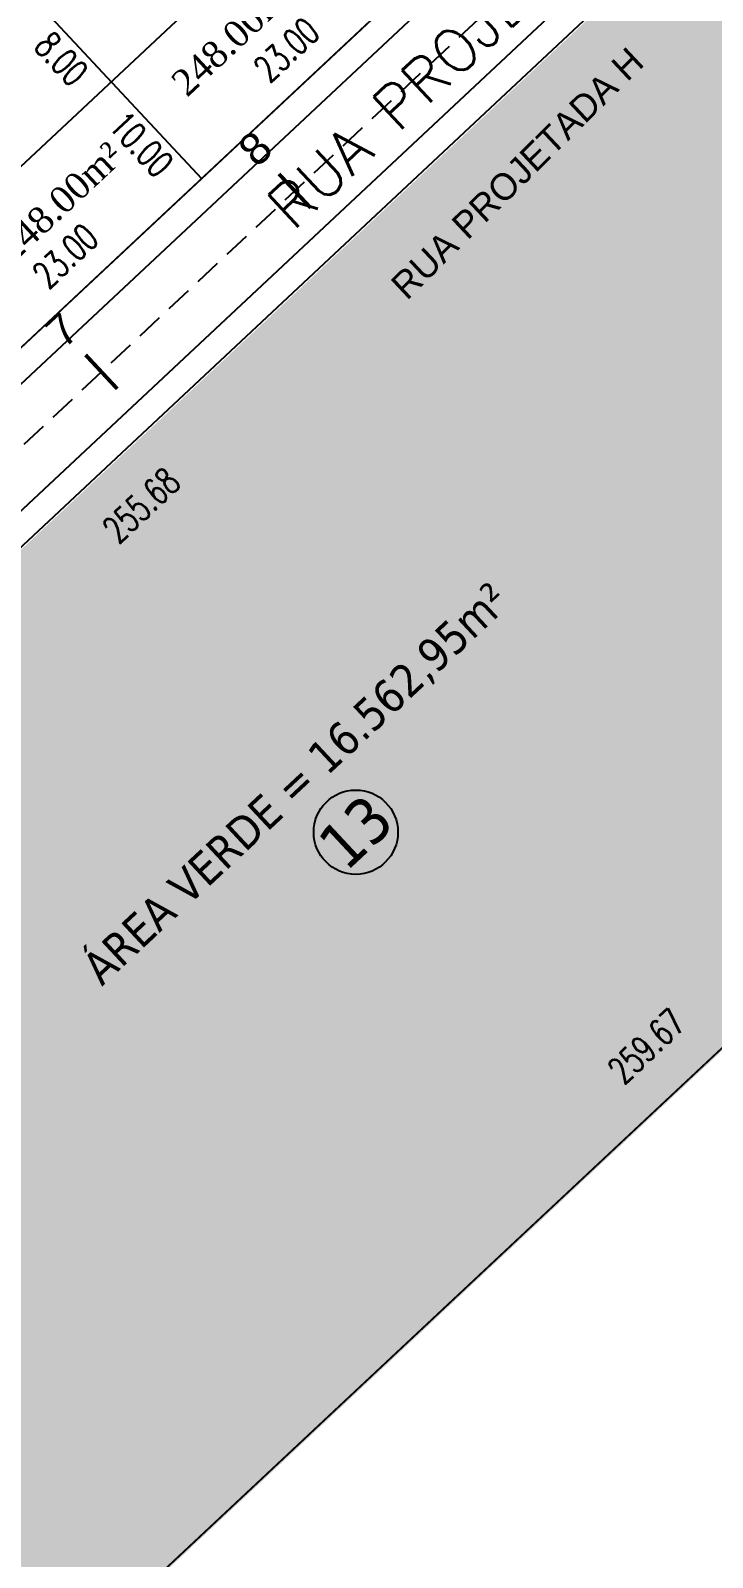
# Model space of a CAD drawing. Header units: metres. Extents: x 437145 to 443371, y 9612590 to 9615494.
# Drawn here: x 437432.9 to 437484.4, y 9614582.8 to 9614698.1 of the extents above; entities that cross this region are included whole.
import ezdxf

# ---------------------------------------------------------------- set-up
doc = ezdxf.new("R2010")
doc.units = ezdxf.units.M
doc.linetypes.add('ACAD_ISO02W100', pattern=[15, 12, -3])
doc.linetypes.add('DASHED2', pattern=[0.375, 0.25, -0.125])
for name, color, linetype in [('ADUTORA', 90, 'Continuous'), ('AREA', 7, 'Continuous'), ('Auxiliar', 7, 'Continuous'), ('COTAS', 10, 'Continuous'), ('Eixo Acesso', 2, 'ACAD_ISO02W100'), ('Estacas', 7, 'Continuous'), ('Layer3', 1, 'Continuous'), ('M_FIO', 32, 'Continuous'), ('ÁREA', 7, 'Continuous')]:
    doc.layers.add(name, color=color, linetype=linetype)
doc.layers.get('0').off()
doc.styles.add('ARIAL', font='arial.ttf')
doc.styles.add('COTAS', font='romans.shx', dxfattribs={"width": 0.7})
doc.styles.add('symplex', font='simplex.shx', dxfattribs={"bigfont": 'bigfont.shx'})
doc.styles.add('tahoma', font='tahoma.ttf')
doc.styles.add('ÁREA', font='times.ttf', dxfattribs={"height": 2})
doc.dimstyles.new('C-75', dxfattribs={"dimtxt": 2, "dimasz": 0.2, "dimexe": 0, "dimexo": 0, "dimgap": 1, "dimtad": 0, "dimzin": 4, "dimdsep": 46, "dimtxsty": 'COTAS', "dimblk1": 'BOL-COT', "dimblk2": 'BOL-COT', "dimsah": 1, "dimcen": 0.1, "dimse1": 1, "dimse2": 1, "dimsd1": 1, "dimsd2": 1, "dimclrd": 8, "dimclre": 256, "dimaunit": 1, "dimadec": 3, "dimazin": 0, "dimtfac": 0.5, "dimtix": 1, "dimtmove": 0, "dimatfit": 3, "dimldrblk": 'BOL-COT', "dimfxl": 1, "dimtolj": 1, "dimtzin": 0, "dimarcsym": 0})

# ---------------------------------------------------------------- blocks, each defined once
blk = doc.blocks.new('Est')
at = {"const_width": 0.2}
blk.add_lwpolyline([(0, -1.19999999925494), (0, 1.200000001117586)], dxfattribs=at)
blk = doc.blocks.new('*D442')
at = {"layer": 'Layer3', "transparency": 16777216, "insert": (2583.711230786657, 1017.370432872656), "char_height": 2, "attachment_point": 5, "rotation": 270.0020370580645, "style": 'COTAS'}
blk.add_mtext('\\A1;8.00', dxfattribs=at)
blk = doc.blocks.new('BOL-COT')
at = {"layer": 'COTAS'}
for p, q in [((-1.999999999999943, 8.53e-14), (2, 8.53e-14)), ((0, -2.999999999999971), (0, 3.000000000000028))]:
    blk.add_line(p, q, dxfattribs=at)
blk.add_circle((0, 0), 0.4, dxfattribs=at)
blk = doc.blocks.new('*D445')
at = {"layer": 'Layer3', "transparency": 16777216, "insert": (2596.606200688537, 1006.255647166032), "char_height": 2, "attachment_point": 5, "rotation": 0.002037066801559902, "style": 'COTAS'}
blk.add_mtext('\\A1;23.00', dxfattribs=at)
blk = doc.blocks.new('*D447')
at = {"layer": 'Layer3', "transparency": 16777216, "insert": (2573.777818826346, 1006.298291811119), "char_height": 2, "attachment_point": 5, "rotation": 0.002037043599542301, "style": 'COTAS'}
blk.add_mtext('\\A1;23.00', dxfattribs=at)
blk = doc.blocks.new('*D448')
at = {"layer": 'Layer3', "transparency": 16777216, "insert": (2583.714193508781, 1008.548288707248), "char_height": 2, "attachment_point": 5, "rotation": 270.00203733770746, "style": 'COTAS'}
blk.add_mtext('\\A1;10.00', dxfattribs=at)
blk = doc.blocks.new('*D908')
at = {"layer": 'Layer3', "transparency": 16777216, "insert": (2565.107953890376, 988.6372408601648), "char_height": 2, "attachment_point": 5, "rotation": 0.0020370502398767785, "style": 'COTAS'}
blk.add_mtext('\\A1;255.68', dxfattribs=at)
blk = doc.blocks.new('atutu')
at = {"layer": 'Layer3'}
h = blk.add_hatch(dxfattribs=at)
h.set_pattern_fill('AR-SAND', color=85)
h.set_pattern_definition([(37.50000000000001, (-475198.4405669911, -9591283.716216572), (-0.0629933581096082, 1.926823769013158), [0, -1.52, 0, -1.7, 0, -1.625]), (7.499999999999999, (-475198.4405669911, -9591283.716216572), (1.769776705267727, 2.82214606522974), [0, -0.82, 0, -1.37, 0, -0.525]), (327.5, (-475199.6705669911, -9591283.716216572), (3.114141861751495, 0.0056590535369649), [0, -0.5, 0, -1.8, 0, -2.35]), (317.5, (-475199.6705669911, -9591283.716216572), (3.006126604572293, 0.8776755649342494), [0, -0.25, 0, -1.179999999999999, 0, -1.35])])
h.paths.add_polyline_path([(2436.126924705075, 992.384416006973), (2434.126995811495, 990.3843449042197), (2434.129192584916, 928.596102536192), (2693.799192777451, 928.5960575775262), (2693.796995679639, 990.3935770061817), (2691.796924574674, 992.393505905291)])
h.paths.add_polyline_path([(2562.124553583004, 959.3795919590647, -1), (2555.759081086983, 959.3795919590647, -1)], flags=0)
h.paths.add_polyline_path([(2559.989958347252, 986.9904585895147), (2567.923291675596, 986.9907406461443), (2567.923185015878, 989.9907406461442), (2559.989851687535, 989.9904585895146)], flags=24)
h.paths.add_polyline_path([(2688.787800929184, 962.7600555201079), (2688.788033209823, 956.2267221887614), (2691.788033208019, 956.2268288494106), (2691.787800927321, 962.7601621788943)], flags=24)
h.paths.add_polyline_path([(2435.671948866477, 962.7510564443674), (2435.672181147757, 956.2177231130208), (2438.672181145894, 956.21782977367), (2438.671948864614, 962.7511631050165)], flags=24)
h.paths.add_polyline_path([(2555.309725110792, 955.7966256462988), (2562.315601533419, 955.796874724796), (2562.315332728636, 963.3574858703669), (2555.30945630601, 963.357236790007)], flags=24)
h.paths.add_polyline_path([(2559.997437076201, 931.0975781907345), (2567.930770404544, 931.0978602473642), (2567.930663745059, 934.0978602473642), (2559.997330416716, 934.0975781907346)], flags=24)
h.paths.add_polyline_path([(2535.917833112903, 962.3164960877057), (2582.058685691178, 962.2808426660503), (2582.063393164683, 968.3730168030615), (2535.922540586349, 968.4086702247168)], flags=24)
h = blk.add_hatch(color=101, dxfattribs=at)
h.dxf.hatch_style = 1
h.set_gradient(color1=(131, 236, 156), color2=(83, 228, 117), one_color=1, tint=0.6100000143051147)
h.paths.add_polyline_path([(2562.407299809823, 957.3567461124815, 1), (2557.779098172465, 961.7269852007933, 1)])
at = {"layer": 'Layer3', "color": 0}
for points in [[(2829.271410125623, 1186.552887119684), (2863.271410113399, 1186.554095730516), (2863.271365478309, 928.7582078374508), (2435.280574230909, 928.7586033831868)], [(2585.272690274893, 1150.548344150516), (2585.277916601941, 1003.548344303253)], [(2560.277560992597, 1013.547455463889), (2610.277561054822, 1013.549233125853)], [(2562.277916805319, 1003.547526583406), (2608.277916571615, 1003.549162034276)], [(2437.278307785478, 992.5430824368779), (2692.948306703604, 992.5521723313901)], [(2426.281633429137, 928.7582834980966), (2863.280575801992, 928.758207835588)]]:
    blk.add_lwpolyline(points, dxfattribs=at)
blk.add_circle((2560.093198989776, 959.5418452131754), 3.182736247992434, dxfattribs=at)
at = {"layer": 'M_FIO'}
for points in [[(2561.449560788135, 1001.547497131261), (2609.106414800184, 1001.549191488284)], [(2561.44956078924, 1001.547497131261), (2609.10641480129, 1001.549191488284)], [(2534.779809492489, 994.5465489349843), (2693.770535487163, 994.5522015664799)], [(2534.779809493596, 994.5465489349843), (2693.770535487163, 994.5522015664799)]]:
    blk.add_lwpolyline(points, dxfattribs=at)
at = {"layer": 'ADUTORA', "color": 7, "style": 'symplex'}
blk.add_text('RUA PROJETADA H', height=3.284297485517897, rotation=0.0256716937465512, dxfattribs=at).set_placement((2587.583157757088, 995.8751335128727))
at = {"layer": 'AREA', "color": 0, "linetype": 'ByBlock', "lineweight": -2, "style": 'tahoma'}
blk.add_text('ÁREA VERDE = 16.562,95m²', height=2.499999999999999, rotation=359.9557270847325, dxfattribs=at).set_placement((2538.102631513171, 964.1145362551517))
at = {"layer": 'Layer3', "color": 1, "insert": (2560.093198991232, 959.5418656575686), "char_height": 3.499999999999999, "attachment_point": 5, "rotation": 0.0020370548664193034, "style": 'tahoma'}
blk.add_mtext('\\A1;13', dxfattribs=at)
at = {"layer": 'Layer3', "insert": (2565.115432619434, 932.7443604613846), "char_height": 2, "attachment_point": 5, "rotation": 0.0020370468090513357, "style": 'COTAS'}
blk.add_mtext('\\A1;259.67', dxfattribs=at)
at = {"layer": 'ÁREA', "linetype": 'Continuous', "lineweight": -2, "extrusion": (0.02623078245114181, -0.0004708427962515001, 0.9996558029437245), "style": 'ÁREA'}
blk.add_text('248.00m²', height=1.999999999999999, rotation=270.9999999484056, dxfattribs=at).set_placement((1054.538243649842, -2551.220073235554, 62.40123859299266))
at = {"layer": 'ÁREA', "linetype": 'Continuous', "lineweight": -2, "extrusion": (0.0262307824511418, -0.0004708427962515, 0.9996558029437244), "style": 'ÁREA'}
blk.add_text('248.00m²', height=1.999999999999999, rotation=270.9999999484056, dxfattribs=at).set_placement((1055.033123815622, -2569.344290453229, 62.87689129379682))
at = {"layer": 'Layer3', "color": 0}
dim = blk.add_linear_dim(base=(2583.711373000138, 1013.370432877184), p1=(2581.180466290296, 1021.370342895719), p2=(2581.180750717258, 1013.370342905033), angle=270.0020370580645, dimstyle='C-75', dxfattribs=at)
dim.commit()
dim.dimension.update_dxf_attribs({"geometry": '*D442', "text_midpoint": (2583.711230786657, 1017.370432872656), "dimtype": 129})
for p1, p2, distance, picture, middle in [((2585.277561019664, 1013.548344301391), (2585.277916602174, 1003.548344306979), -1.5635453031275834, '*D448', (2583.714193508781, 1008.548288707248)), ((2562.277916618006, 1003.547526585269), (2585.277916602174, 1003.548344306979), 2.7503563667332727, '*D447', (2573.777818826346, 1006.298291811119)), ((2608.106336837716, 1002.426158475089), (2585.106336872059, 1002.425340744066), -3.8298975588745403, '*D445', (2596.606200688537, 1006.255647166032)), ((2437.267323798584, 992.5310568637408), (2692.948306783478, 992.540147149489), -3.8983611489139833, '*D908', (2565.107953890376, 988.6372408601648))]:
    dim = blk.add_aligned_dim(p1=p1, p2=p2, distance=distance, dimstyle='C-75', dxfattribs=at)
    dim.commit()
    dim.dimension.update_dxf_attribs({"geometry": picture, "text_midpoint": middle})

msp = doc.modelspace()

# ---------------------------------------------------------------- linework, layer by layer
at = {"layer": 'Auxiliar', "color": 2, "linetype": 'Continuous', "lineweight": -3}
msp.add_line((437428.9892918922, 9614671.218294922), (437462.5913195573, 9614702.633316763), dxfattribs=at)
at = {"layer": 'Eixo Acesso', "color": 3, "linetype": 'DASHED2', "lineweight": -3, "ltscale": 8}
msp.add_line((437335.96061699, 9614576.715139333), (437650.0637849299, 9614870.37471416), dxfattribs=at)

# ---------------------------------------------------------------- block references
at = {"rotation": 43.07140519794264}
msp.add_blockref('atutu', (436242.5698856535, 9612188.321055599), dxfattribs=at)
at = {"layer": 'Estacas', "color": 7, "linetype": 'Continuous', "lineweight": -3, "xscale": 1.458333333106969, "yscale": 1.458333333106969, "zscale": 1.458333333106969, "rotation": 43.07344208211642}
for p in [(437452.8372428067, 9614685.984779846), (437438.2276645796, 9614672.32607478)]:
    msp.add_blockref('Est', p, dxfattribs=at)

# ---------------------------------------------------------------- texts
at = {"layer": 'ADUTORA', "color": 7, "extrusion": (0.2523981432401358, 0.1002419811213371, 0.9624171250085908), "style": 'ARIAL'}
msp.add_text('RUA PROJETADA H', height=2, rotation=292.2865637495469, dxfattribs=at).set_placement((8774261.27836779, -3806794.405377731, 1074269.194286207))
at = {"layer": 'Estacas', "color": 7, "linetype": 'Continuous', "lineweight": -3, "char_height": 2.399999999999999, "attachment_point": 8, "rotation": 43.073442082116415, "style": 'ARIAL'}
for s, insert in [('{\\C256;8}', (437450.685996759, 9614688.285788417)), ('{\\C256;7}', (437436.0764185321, 9614674.627083354))]:
    msp.add_mtext(s, dxfattribs=dict(at, insert=insert))

doc.saveas('drawing.dxf')
